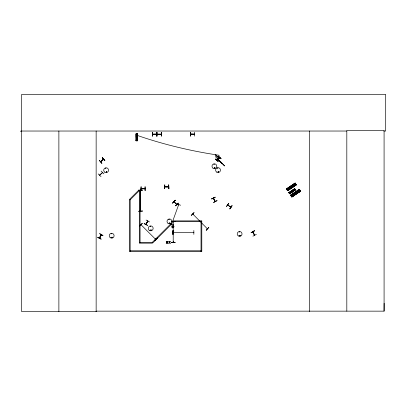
<?xml version="1.0" encoding="UTF-8"?>
<svg xmlns="http://www.w3.org/2000/svg" width="406" height="406" viewBox="0 0 406 406"><rect width="100%" height="100%" fill="white"/><g stroke="black" fill="none" stroke-linecap="round" stroke-linejoin="round"><path stroke-width="0.61" d="M383.802 131.031L385.7 131.031L385.7 94.425L21.609 94.425L21.609 311.575L96.202 311.575L96.151 311.148L384.081 311.148L384.137 303.297M141.085 224.579L141.379 224.868M155.757 239.276L155.381 239.154M193.012 214.429L192.708 214.129M207.121 228.603L207.314 228.791M140.542 190.277L140.699 190.698L140.679 190.277M140.699 190.627L140.512 190.318L140.699 211.044M173.2 242.306L173.332 241.869L173.337 242.301M171.916 223.823L171.809 224.102M178.559 204.944L178.721 204.568L178.579 204.918M227.685 205.045L230.887 207.222M172.692 227.461L173.494 226.903L172.931 226.106L172.134 226.665L172.692 227.461L172.794 226.893M172.931 226.106L172.829 226.675L172.575 226.137M140.522 210.704L140.679 211.013L140.699 210.633M106.189 171.966C106.956 171.154 106.474 172.926 106.23 171.911M106.824 172.017C105.753 173.068 106.342 170.855 106.793 171.926M111.122 233.668L111.493 233.861L111.229 233.546M111.645 237.48C112.939 236.419 111.65 238.911 111.767 237.241M112.239 237.596C111.746 236.662 111.767 238.16 112.142 237.688M150.646 230.111C151.727 228.948 151.108 231.516 150.692 230.024M169.546 223.087C170.129 224.112 169.815 222.153 169.586 223.315M214.246 164.308L213.871 164.115L214.206 164.349M214.343 167.972C215.556 166.851 214.596 169.414 214.434 167.805M217.895 168.206C217.454 167.338 217.54 168.942 217.87 168.048M218.012 171.774C218.504 173.281 219.022 170.693 218.017 171.87M218.585 171.977C218.306 170.941 217.875 172.743 218.626 171.921M239.484 231.953L239.063 231.973L239.449 231.851M240.164 235.779C239.768 234.729 239.596 236.642 240.205 235.658M99.399 238.048L101.145 234.643L99.577 238.109M140.963 224.701L155.66 239.373M173.971 201.757L176.732 204.482M147.84 221.118L145.927 224.396M99.668 175.118L102.556 172.555M171.779 223.731L171.662 224.066L178.676 204.634M180.614 205.238L176.965 203.913M218.433 158.868L218.266 158.594M254.714 235.211L252.882 231.846L252.928 232.308M254.689 235.175L254.379 234.912M173.2 221.529L173.205 221.96M97.618 237.444L101.089 239.19M99.881 237.393L100.891 235.404M102.931 235.551L99.571 233.602L102.957 235.505M99.571 238.124L101.333 234.734L99.541 238.124M151.235 230.293C151.128 229.248 150.484 230.725 151.169 230.324M168.921 219.276L169.231 219.56L168.972 219.25M239.636 235.485C239.982 237.16 240.591 234.404 239.601 235.764M152.631 134.122L156.457 134.087M161.431 134.112L157.564 134.117L158.02 134.31M173.057 232.354L173.489 232.349L173.073 232.506M193.484 232.511L193.835 232.486M141.11 188.648L144.993 188.82M146.104 220.032L149.489 221.93M145.83 224.295L147.728 220.96M147.916 221.037L145.947 224.361L147.845 221.026M147.556 225.325L144.074 223.594L147.53 225.371M213.404 198.143L215.195 201.584L213.546 198.077M101.023 161.684L101.251 161.415M103.545 159.33L100.764 161.903M226.573 206.532L228.837 203.381M226.416 206.41L228.725 203.294M229.735 208.872L232.044 205.751M156.457 134.249L152.631 134.259M160.999 134.249L161.39 134.244M173.139 232.333L173.438 232.501M287.215 189.841L287.453 189.429M144.967 188.81L141.11 188.78M191.069 134.295C189.145 133.589 200.3 134.721 190.658 134.249M194.063 134.249L194.494 134.117M172.367 227.314L172.743 226.868M172.885 226.7L173.255 226.254M150.215 226.213L150.524 226.497L150.19 226.264M214.53 167.876C215.616 167.592 214.15 168.83 214.607 167.769M170.007 223.452C169.855 221.701 169.069 223.747 169.815 223.681L173.524 224.822M215.165 155.315L215.845 154.625M215.779 155.919L216.459 155.229M215.317 159.02L218.2 161.624M218.189 156.097L221.092 158.675L218.195 156.092M219.265 157.158L216.545 159.923L219.276 157.168M216.662 160.035L219.382 157.269M216.682 160.055L219.418 157.305M217.027 160.395L219.727 157.609M217.048 160.416L219.763 157.645M218.235 161.583L215.332 159.005M139.892 225.467L142.379 223.254L139.634 225.995M172.636 203.071L175.341 200.29M178.295 203.203L175.417 205.817L178.28 203.193M175.453 205.852L178.163 203.071M154.366 240.722L157.224 238.094L154.346 240.702M154.381 240.743L157.112 237.982M154.488 240.844L157.213 238.083M191.236 215.312L193.977 212.561M191.353 215.424L194.078 212.663M101.155 171.073L103.89 173.829M99.693 175.087L102.52 172.545M102.348 157.645L104.855 160.614L102.363 157.63M103.439 159.172L100.647 161.796L103.55 159.289M101.358 161.294L102.987 159.776M100.784 161.847L103.591 159.259M295.147 183.04L286.418 188.897L286.798 189.46M286.494 189.003L295.213 183.142L286.514 189.039L287.676 190.749M286.56 189.11L295.309 183.289M287.143 188.861L295.355 183.355M287.169 188.902L295.38 183.385M286.722 189.348L295.436 183.471M294.984 183.903L287.286 189.079L295.01 183.943M286.885 189.577L287.215 190.064M287.296 190.186L291.919 187.09M292.944 186.4L295.507 184.669M287.321 190.226L291.939 187.12M292.97 186.43L296.045 184.365M287.372 190.297L296.101 184.451M287.438 190.399L296.162 184.537M287.463 190.429L296.187 184.578M287.514 190.505L296.258 184.679M287.58 190.607L296.314 184.76L287.6 190.642M287.651 190.713L296.4 184.892L295.142 183.035M288.854 192.642L294.705 188.785L288.93 192.754M288.976 192.825L294.766 188.871M294.842 188.988L289.031 192.906L294.888 189.054M289.087 192.992L294.903 189.074M289.331 193.083L289.63 193.033M289.417 193.474L295.238 189.572M289.473 193.555L295.284 189.638M289.559 193.682L295.375 189.775L289.564 193.687M289.615 193.769L295.431 189.856M290.655 195.195L299.374 189.338M290.701 195.266L299.435 189.419M299.491 189.511L290.863 195.509M290.909 195.58L299.643 189.734M290.716 195.276L291.884 197.011L300.607 191.155L299.349 189.297L290.63 195.164L291.006 195.722L299.704 189.82M291 195.717L297.167 191.586M298.192 190.896L299.724 189.856M291.092 195.834L291.427 196.326M292.015 196.103L299.714 190.932L291.533 196.489M291.599 196.59L300.313 190.713M291.65 196.661L299.856 191.145M291.67 196.692L299.882 191.185M291.716 196.763L300.445 190.906M291.787 196.869L300.511 191.008L291.802 196.89M291.858 196.976L300.602 191.145M211.663 198.854L215.175 197.189L211.653 198.838M211.744 199.006L215.16 197.169M213.607 202.467L217.037 200.655M254.415 230.75L251.096 232.765L254.41 230.735M251.081 232.739L254.496 230.902M252.933 236.18L256.364 234.363M172.164 227.02L172.707 226.822M172.915 226.746L173.458 226.548M105.814 168.429L105.799 168.008L105.763 168.409M111.843 237.19L112.112 237.18M176.798 204.34L174.138 201.701M192.804 214.033L207.4 228.817L207.136 228.588M161.349 134.285L157.564 134.29L161.436 134.29M190.693 134.076L194.444 134.102M155.615 239.342L155.356 239.068L155.574 239.342M152.402 132.255L152.646 136.132L152.423 132.255M157.538 132.265L157.538 136.142M153.488 134.239L155.716 134.224M161.441 136.117L161.634 132.234L161.497 136.117M142.552 190.211L138.669 190.292M138.669 190.094L142.552 190.069M171.327 221.488L173.545 221.473M171.327 221.514L175.209 221.509M173.174 221.935L173.337 221.529M193.444 232.354L193.835 232.354M193.444 232.491L193.794 232.486L173.139 232.506M193.845 234.358L193.85 230.481M20.3 131.184L21.609 131.179M21.609 131.031L346.815 131.031M190.399 132.244L190.587 136.122M194.494 132.244L194.55 136.122M136.056 134.503L137.35 134.503M155.138 134.564L158.959 134.564M137.35 134.98L136.056 134.98A156.462 52.851 12.1 0 0 219.25 155.27M136.056 135.69L137.35 135.69M190.617 136.122L190.419 132.244M136.056 136.32L137.35 136.32M136.056 137.035L137.35 137.035M136.056 140.085L137.35 140.085M135.837 140.283L137.563 140.283M164.811 184.877L164.592 188.754L164.755 184.877M144.988 186.775L145.043 190.653M168.637 186.735L164.821 186.902M165.668 186.867L167.896 186.867M164.892 186.902L168.693 186.927M141.151 188.648L144.988 188.648M168.906 188.754L168.688 184.877L168.886 188.754M173.225 221.646L201.031 221.646M139.309 242.402L152.245 242.402L170.535 224.107L171.068 224.64L152.778 242.935L152.245 242.402L152.245 243.153L139.309 243.153L139.309 190.663L138.776 190.13L129.631 199.275L130.164 199.808L130.164 251.547M130.164 250.791L201.031 250.791M172.134 226.665L172.702 226.766M172.92 226.802L173.494 226.903M254.547 235.287L252.76 231.912L254.506 235.241M215.205 201.554L213.424 198.179L215.226 201.523M227.847 204.949L230.847 207.141M97.694 237.302L101.15 239.058M192.875 214.074L193.078 214.251M155.523 239.012L155.726 239.23M172.286 226.34L172.728 226.715M172.895 226.852L173.342 227.228M218.21 156.077L220.996 158.776M216.195 155.493L218.499 157.761L216.043 155.65M218.464 157.802L219.144 158.472M218.387 157.878L219.073 158.548M218.21 158.538L218.519 158.837M218.098 158.65L218.403 158.954M218.022 158.731L218.326 159.03M217.91 158.842L218.215 159.147M215.332 156.589L220.752 161.918M217.753 159.142L222.29 163.603L217.657 159.238M101.023 176.6L98.222 173.905M289.539 193.134L289.371 193.271M291.752 195.89L291.305 195.905M102.226 157.756L104.895 160.573M294.34 183.756L295.421 185.364M298.547 190.018L299.628 191.627M293.751 184.151L294.832 185.76M297.958 190.414L299.039 192.023M292.863 184.745L293.944 186.354M297.07 191.008L298.156 192.617M292.076 185.273L293.157 186.882M296.284 191.536L297.365 193.144M294.117 189.186L294.837 190.257M293.721 189.45L294.446 190.521M291.193 185.867L292.274 187.476M295.401 192.129L296.481 193.738M293.132 189.846L293.853 190.921M292.609 190.196L293.33 191.272M292.015 190.592L292.736 191.668M287.397 188.42L288.478 190.028M291.604 194.682L292.685 196.291M286.966 188.318L288.407 190.465M291.173 194.581L292.614 196.727M286.9 188.364L288.341 190.51M291.107 194.626L292.548 196.773M289.483 192.297L290.209 193.373M287.443 189.369L287.615 189.622M291.65 195.631L291.807 195.895M289.199 192.231L290.158 193.662M289.153 192.261L290.117 193.692M286.951 189.698L287.123 189.952M291.158 195.961L291.33 196.215M217.012 200.61L213.592 202.447M172.849 226.888L173.047 227.431M173.332 241.91L173.337 242.26M173.2 241.915L173.2 242.265L173.225 220.889L201.787 220.889L201.787 251.542L129.407 251.547L129.407 199.808L130.164 199.808L139.309 190.663L140.065 190.663L140.065 242.402M173.022 230.481L173.017 234.358M156.554 132.229L156.549 136.106M152.565 132.255L152.615 136.132M384.081 311.148L384.081 130.61L346.815 130.61L346.815 311.148M309.545 131.031L309.545 311.575M201.031 220.889L201.031 251.547M168.718 184.877L168.718 188.754M145.186 186.775L145.186 190.653M137.36 133.787L137.35 140.796M137.279 133.787L137.248 140.796M137.167 133.787L137.248 140.796M137.111 133.787L137.096 140.796M136.995 133.787L137 140.796M136.898 140.796L136.502 140.796M136.411 133.792L136.238 140.801M136.213 140.801L136.056 133.792M96.146 131.031L96.146 311.575M58.88 131.031L58.88 311.575M291.752 186.293C292.391 187.897 292.949 185.045 291.752 186.293M292.391 190.876C292.817 191.947 293.188 190.044 292.391 190.876M295.959 192.556C296.598 194.159 297.156 191.307 295.959 192.556M136.421 136.604C136.776 137.7 137.279 135.827 136.421 136.604M167.48 241.413L166.983 242.215L166.186 241.413L166.815 242.438L166.166 243.463L166.967 242.641L167.779 243.463L167.135 242.423L167.779 241.413L167.48 241.413M169.997 241.413L169.505 242.215L168.703 241.413L169.332 242.438L168.683 243.463L169.485 242.641L170.297 243.463L169.652 242.423L170.297 241.413L169.997 241.413M232.009 205.725L229.867 208.968L232.004 205.72M219.869 157.746L217.149 160.512L219.879 157.761M175.23 200.173L172.657 203.086L175.23 200.173M208.811 227.39L206.238 230.303L208.811 227.39M220.067 161.339L224.569 165.902L220.067 161.339M171.987 225.893C170.875 230.887 177.072 225.168 171.987 225.893M99.368 160.426L101.876 163.395L99.368 160.426M294.649 188.704L288.839 192.617L289.671 193.85L295.472 189.917L294.649 188.704M156.716 132.224L156.523 136.106L156.716 132.224M142.552 211.039L138.674 211.282L142.552 211.039M173.545 221.311L171.327 221.326L173.545 221.331M173.047 230.481L172.855 234.363L173.047 230.481M175.209 242.291L171.332 242.529L175.209 242.291M137.451 133.787L135.954 133.792L135.954 140.801L137.451 140.796L137.451 133.787M141.11 186.775L140.892 190.653L141.08 186.775M238.251 235.891A2.406 2.406 0 0 0 242.022 234.12A2.406 2.406 0 0 0 238.606 231.74A2.406 2.406 0 0 0 238.251 235.891M104.748 172.185A2.416 2.416 0 0 0 108.539 170.408A2.416 2.416 0 0 0 105.108 168.013A2.416 2.416 0 0 0 104.748 172.185M216.662 172.103A2.426 2.426 0 0 0 220.463 170.322A2.426 2.426 0 0 0 217.017 167.917A2.426 2.426 0 0 0 216.662 172.103M213.023 168.196A2.406 2.406 0 0 0 216.799 166.424A2.406 2.406 0 0 0 213.378 164.044A2.406 2.406 0 0 0 213.023 168.196M110.285 237.713A2.426 2.426 0 0 0 114.091 235.932A2.426 2.426 0 0 0 110.645 233.526A2.426 2.426 0 0 0 110.285 237.713M149.296 230.369A2.456 2.456 0 0 0 153.148 228.568A2.456 2.456 0 0 0 149.662 226.137A2.456 2.456 0 0 0 149.296 230.369M168.059 223.371A2.426 2.426 0 0 0 171.865 221.59A2.426 2.426 0 0 0 168.419 219.184A2.426 2.426 0 0 0 168.059 223.371"/></g></svg>
